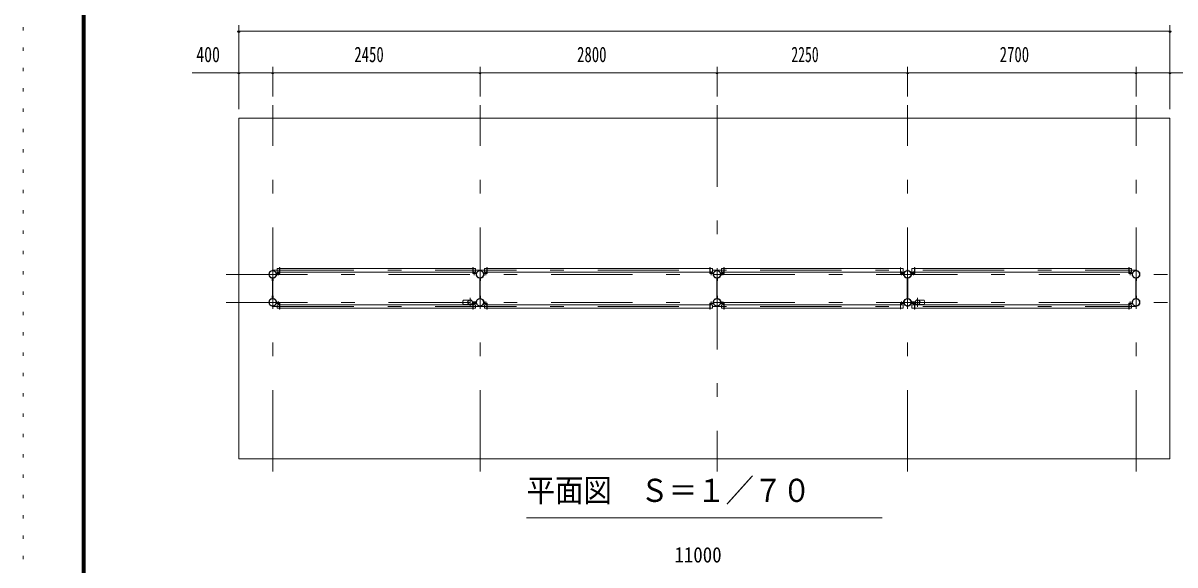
# Model space of a CAD drawing. Units: millimetres, scale not verified, with parts at other scales. Extents: x -31545 to 31552, y -14700 to 14700.
# Drawn here: x -10028 to 3581, y -5647 to 748 of the extents above; entities that cross this region are included whole.
import ezdxf
from ezdxf.enums import TextEntityAlignment as Align

# ---------------------------------------------------------------- set-up
doc = ezdxf.new("R2010")
doc.units = ezdxf.units.MM
doc.header["$LTSCALE"] = 80
doc.linetypes.add('USER3', pattern=[24, 12, -5, 2, -5])
doc.linetypes.add('USER4', pattern=[3, 0.5, -2.5])
for name, color, linetype, lineweight in [('0-2_1-07BOLD', 7, 'Continuous', 18), ('0-3_1-27CENTER', 3, 'USER3', 18), ('0-5_1-57DIM', 3, 'Continuous', 18), ('0-C_F-F1PAPER', 5, 'Continuous', 18), ('0-D_F-E_J_ADD', 5, 'USER4', 18)]:
    doc.layers.add(name, color=color, linetype=linetype, lineweight=lineweight)
doc.styles.add('ＭＳ ゴシック', font='')
doc.styles.get('ＭＳ ゴシック').set_extended_font_data('MS Gothic')

msp = doc.modelspace()

# ---------------------------------------------------------------- linework, layer by layer
at = {"layer": '0-2_1-07BOLD'}
for p, q in [((-7478.18, -4392.46), (-7478.18, -372.46)), ((3521.82, -372.46), (-7478.18, -372.46)), ((3521.82, -4392.46), (3521.82, -372.46)), ((-6996.83, -2146.96), (-7025.68, -2146.96)), ((-7025.68, -2189.66), (-7025.68, -2146.96)), ((-6996.83, -2202.26), (-6996.83, -2136.46)), ((-6993.63, -2136.46), (-6996.83, -2136.46)), ((-6993.63, -2202.26), (-6993.63, -2136.46)), ((-6993.63, -2146.96), (-4712.73, -2146.96)), ((-4709.54, -2146.96), (-4680.68, -2146.96)), ((-4709.53, -2202.26), (-4709.53, -2136.46)), ((-4575.69, -2189.66), (-4575.69, -2146.96)), ((-4546.84, -2146.96), (-4575.69, -2146.96)), ((-4546.84, -2202.26), (-4546.84, -2136.46)), ((-4543.63, -2136.46), (-4546.84, -2136.46)), ((-4543.63, -2202.26), (-4543.63, -2136.46)), ((-4543.63, -2146.96), (-1912.73, -2146.96)), ((-1909.53, -2202.26), (-1909.53, -2136.46)), ((-1909.53, -2146.96), (-1880.68, -2146.96)), ((-1880.68, -2189.66), (-1880.68, -2146.96)), ((-1775.68, -2189.66), (-1775.68, -2146.96)), ((-1746.83, -2146.96), (-1775.68, -2146.96)), ((-1746.83, -2202.26), (-1746.83, -2136.46)), ((-1743.63, -2136.46), (-1746.83, -2136.46)), ((-1743.63, -2202.26), (-1743.63, -2136.46)), ((337.27, -2146.96), (-1743.63, -2146.96)), ((337.27, -2136.46), (340.47, -2136.46)), ((337.27, -2202.26), (337.27, -2136.46)), ((340.47, -2202.26), (340.47, -2136.46)), ((340.47, -2146.96), (369.33, -2146.96)), ((369.33, -2189.66), (369.33, -2146.96)), ((474.32, -2189.66), (474.32, -2146.96)), ((503.17, -2146.96), (474.32, -2146.96)), ((503.17, -2202.26), (503.17, -2136.46)), ((506.37, -2136.46), (503.17, -2136.46)), ((506.37, -2202.26), (506.37, -2136.46)), ((3037.27, -2146.96), (506.37, -2146.96)), ((3040.47, -2202.26), (3040.47, -2136.46)), ((3040.47, -2146.96), (3069.32, -2146.96)), ((3069.32, -2189.66), (3069.32, -2146.96)), ((-7082.78, -2292.46), (-7082.78, -2263.38)), ((-7082.78, -2292.46), (-7081.18, -2292.46)), ((-7081.18, -2261.91), (-7081.18, -2503.01)), ((-7075.18, -2503.01), (-7075.18, -2261.91)), ((-7075.18, -2292.46), (-7073.58, -2292.46)), ((-7073.58, -2292.46), (-7073.58, -2263.38)), ((-7033.63, -2209.46), (-7033.63, -2229.46)), ((-7028.43, -2204.26), (-6998.83, -2204.26)), ((-6998.83, -2207.46), (-7028.43, -2207.46)), ((-6996.83, -2189.66), (-7025.68, -2189.66)), ((-6993.63, -2189.66), (-4712.73, -2189.66)), ((-4677.94, -2204.26), (-4707.53, -2204.26)), ((-4707.53, -2207.46), (-4677.94, -2207.46)), ((-4672.73, -2209.46), (-4672.73, -2229.46)), ((-4632.78, -2292.46), (-4632.78, -2263.38)), ((-4632.78, -2292.46), (-4631.18, -2292.46)), ((-4631.18, -2261.91), (-4631.18, -2503.01)), ((-4625.18, -2503.01), (-4625.18, -2261.91)), ((-4583.63, -2209.46), (-4583.63, -2229.46)), ((-4580.43, -2229.46), (-4583.63, -2229.46)), ((-4580.43, -2209.46), (-4580.43, -2229.46)), ((-4578.43, -2204.26), (-4548.83, -2204.26)), ((-4548.83, -2207.46), (-4578.43, -2207.46)), ((-4546.84, -2189.66), (-4575.69, -2189.66)), ((-4543.63, -2189.66), (-1912.73, -2189.66)), ((-1909.53, -2189.66), (-1880.68, -2189.66)), ((-1877.93, -2204.26), (-1907.53, -2204.26)), ((-1907.53, -2207.46), (-1877.93, -2207.46)), ((-1872.73, -2209.46), (-1872.73, -2229.46)), ((-1832.78, -2292.46), (-1832.78, -2263.38)), ((-1832.78, -2292.46), (-1831.18, -2292.46)), ((-1831.18, -2261.91), (-1831.18, -2503.01)), ((-1825.18, -2503.01), (-1825.18, -2261.91)), ((-1783.63, -2209.46), (-1783.63, -2229.46)), ((-1780.43, -2229.46), (-1783.63, -2229.46)), ((-1780.43, -2209.46), (-1780.43, -2229.46)), ((-1778.43, -2204.26), (-1748.83, -2204.26)), ((-1748.83, -2207.46), (-1778.43, -2207.46)), ((-1746.83, -2189.66), (-1775.68, -2189.66)), ((337.27, -2189.66), (-1743.63, -2189.66)), ((340.47, -2189.66), (369.33, -2189.66)), ((372.07, -2204.26), (342.47, -2204.26)), ((342.47, -2207.46), (372.07, -2207.46)), ((377.27, -2209.46), (377.27, -2229.46)), ((417.21, -2292.46), (417.21, -2263.38)), ((418.82, -2292.46), (417.21, -2292.46)), ((418.82, -2503.01), (418.82, -2261.91)), ((424.82, -2261.91), (424.82, -2503.01)), ((426.42, -2292.46), (424.82, -2292.46)), ((426.42, -2292.46), (426.42, -2263.38)), ((466.37, -2209.46), (466.37, -2229.46)), ((471.57, -2204.26), (501.17, -2204.26)), ((501.17, -2207.46), (471.57, -2207.46)), ((503.17, -2189.66), (474.32, -2189.66)), ((3037.27, -2189.66), (506.37, -2189.66)), ((3040.47, -2189.66), (3069.32, -2189.66)), ((3072.07, -2204.26), (3042.47, -2204.26)), ((3042.47, -2207.46), (3072.07, -2207.46)), ((3077.27, -2209.46), (3077.27, -2229.46)), ((3117.21, -2292.46), (3117.21, -2263.38)), ((3118.82, -2292.46), (3117.21, -2292.46)), ((3118.82, -2503.01), (3118.82, -2261.91)), ((3124.82, -2261.91), (3124.82, -2503.01)), ((3126.42, -2292.46), (3124.82, -2292.46)), ((3126.42, -2292.46), (3126.42, -2263.38)), ((-7082.78, -2472.46), (-7082.78, -2501.54)), ((-7082.78, -2472.46), (-7081.18, -2472.46)), ((-7030.44, -2535.46), (-7033.63, -2535.46)), ((-7033.63, -2555.46), (-7033.63, -2535.46)), ((-7030.44, -2555.46), (-7030.44, -2535.46)), ((-6998.83, -2557.46), (-7028.43, -2557.46)), ((-7028.43, -2560.66), (-6998.83, -2560.66)), ((-6996.83, -2575.26), (-7025.68, -2575.26)), ((-7025.68, -2575.26), (-7025.68, -2617.96)), ((-6996.83, -2562.66), (-6996.83, -2628.46)), ((-6993.63, -2562.66), (-6993.63, -2628.46)), ((-6993.63, -2575.26), (-4712.73, -2575.26)), ((-4755.7, -2519.96), (-4823.28, -2519.96)), ((-4755.7, -2574.96), (-4823.28, -2574.96)), ((-4718.84, -2544.45), (-4672.63, -2544.45)), ((-4718.84, -2550.45), (-4672.63, -2550.45)), ((-4717.45, -2542.85), (-4674.1, -2542.85)), ((-4717.45, -2552.06), (-4674.1, -2552.06)), ((-4712.73, -2562.66), (-4712.73, -2628.46)), ((-4709.53, -2562.66), (-4709.53, -2628.46)), ((-4707.53, -2557.46), (-4677.94, -2557.46)), ((-4677.94, -2560.66), (-4707.53, -2560.66)), ((-4675.93, -2535.46), (-4672.73, -2535.46)), ((-4675.93, -2555.46), (-4675.93, -2535.46)), ((-4672.73, -2555.46), (-4672.73, -2535.46)), ((-4632.78, -2472.46), (-4631.18, -2472.46)), ((-4632.78, -2472.46), (-4632.78, -2501.54)), ((-4625.18, -2472.46), (-4623.58, -2472.46)), ((-4623.58, -2472.46), (-4623.58, -2501.54)), ((-4583.63, -2555.46), (-4583.63, -2535.46)), ((-4548.83, -2557.46), (-4578.43, -2557.46)), ((-4578.43, -2560.66), (-4548.83, -2560.66)), ((-4546.84, -2562.66), (-4546.84, -2628.46)), ((-4543.63, -2562.66), (-4543.63, -2628.46)), ((-4543.63, -2575.26), (-1912.73, -2575.26)), ((-1912.73, -2562.66), (-1912.73, -2628.46)), ((-1909.53, -2562.66), (-1909.53, -2628.46)), ((-1909.53, -2575.26), (-1880.68, -2575.26)), ((-1907.53, -2557.46), (-1877.93, -2557.46)), ((-1877.93, -2560.66), (-1907.53, -2560.66)), ((-1880.68, -2575.26), (-1880.68, -2617.96)), ((-1875.93, -2535.46), (-1872.73, -2535.46)), ((-1875.93, -2555.46), (-1875.93, -2535.46)), ((-1872.73, -2555.46), (-1872.73, -2535.46)), ((-1832.78, -2472.46), (-1831.18, -2472.46)), ((-1832.78, -2472.46), (-1832.78, -2501.54)), ((-1825.18, -2472.46), (-1823.57, -2472.46)), ((-1823.57, -2472.46), (-1823.57, -2501.54)), ((-1783.63, -2555.46), (-1783.63, -2535.46)), ((-1748.83, -2557.46), (-1778.43, -2557.46)), ((-1778.43, -2560.66), (-1748.83, -2560.66)), ((-1746.83, -2562.66), (-1746.83, -2628.46)), ((337.27, -2575.26), (-1743.63, -2575.26)), ((340.47, -2562.66), (340.47, -2628.46)), ((340.47, -2575.26), (369.33, -2575.26)), ((342.47, -2557.46), (372.07, -2557.46)), ((372.07, -2560.66), (342.47, -2560.66)), ((369.33, -2575.26), (369.33, -2617.96)), ((377.27, -2555.46), (377.27, -2535.46)), ((426.42, -2472.46), (424.82, -2472.46)), ((426.42, -2472.46), (426.42, -2501.54)), ((512.48, -2544.45), (466.27, -2544.45)), ((512.48, -2550.45), (466.27, -2550.45)), ((466.37, -2555.46), (466.37, -2535.46)), ((469.57, -2535.46), (466.37, -2535.46)), ((511.09, -2542.85), (467.74, -2542.85)), ((511.09, -2552.06), (467.74, -2552.06)), ((469.57, -2555.46), (469.57, -2535.46)), ((501.17, -2557.46), (471.57, -2557.46)), ((471.57, -2560.66), (501.17, -2560.66)), ((474.32, -2575.26), (474.32, -2617.96)), ((503.17, -2575.26), (474.32, -2575.26)), ((503.17, -2562.66), (503.17, -2628.46)), ((506.37, -2562.66), (506.37, -2628.46)), ((3037.27, -2575.26), (506.37, -2575.26)), ((549.34, -2519.96), (616.92, -2519.96)), ((549.34, -2574.96), (616.92, -2574.96)), ((3037.27, -2562.66), (3037.27, -2628.46)), ((3040.47, -2562.66), (3040.47, -2628.46)), ((3040.47, -2575.26), (3069.32, -2575.26)), ((3042.47, -2557.46), (3072.07, -2557.46)), ((3072.07, -2560.66), (3042.47, -2560.66)), ((3069.32, -2575.26), (3069.32, -2617.96)), ((3074.07, -2535.46), (3077.27, -2535.46)), ((3074.07, -2555.46), (3074.07, -2535.46)), ((3077.27, -2555.46), (3077.27, -2535.46)), ((3126.42, -2472.46), (3124.82, -2472.46)), ((3126.42, -2472.46), (3126.42, -2501.54)), ((-6996.83, -2617.96), (-7025.68, -2617.96)), ((-6993.63, -2628.46), (-6996.83, -2628.46)), ((-6993.63, -2617.96), (-4712.73, -2617.96)), ((-4712.73, -2628.46), (-4709.53, -2628.46)), ((-4709.54, -2617.96), (-4680.68, -2617.96)), ((-4546.84, -2617.96), (-4575.69, -2617.96)), ((-4543.63, -2628.46), (-4546.84, -2628.46)), ((-4543.63, -2617.96), (-1912.73, -2617.96)), ((-1912.73, -2628.46), (-1909.53, -2628.46)), ((-1909.53, -2617.96), (-1880.68, -2617.96)), ((-1746.83, -2617.96), (-1775.68, -2617.96)), ((337.27, -2617.96), (-1743.63, -2617.96)), ((340.47, -2617.96), (369.33, -2617.96)), ((503.17, -2617.96), (474.32, -2617.96)), ((506.37, -2628.46), (503.17, -2628.46)), ((3037.27, -2617.96), (506.37, -2617.96)), ((3037.27, -2628.46), (3040.47, -2628.46)), ((3040.47, -2617.96), (3069.32, -2617.96)), ((3521.82, -4392.46), (-7478.18, -4392.46))]:
    msp.add_line(p, q, dxfattribs=at)
for points in [[(-4712.73, -2202.26), (-4712.73, -2136.46), (-4709.53, -2136.46)], [(-4709.54, -2189.66), (-4680.68, -2189.66), (-4680.68, -2146.96)], [(-1912.73, -2202.26), (-1912.73, -2136.46), (-1909.53, -2136.46)], [(3037.27, -2202.26), (3037.27, -2136.46), (3040.47, -2136.46)], [(-7030.44, -2209.46), (-7030.44, -2229.46), (-7033.63, -2229.46)], [(-4675.93, -2209.46), (-4675.93, -2229.46), (-4672.73, -2229.46)], [(-4625.18, -2292.46), (-4623.58, -2292.46), (-4623.58, -2263.38)], [(-1875.93, -2209.46), (-1875.93, -2229.46), (-1872.73, -2229.46)], [(-1825.18, -2292.46), (-1823.57, -2292.46), (-1823.57, -2263.38)], [(374.07, -2209.46), (374.07, -2229.46), (377.27, -2229.46)], [(469.57, -2209.46), (469.57, -2229.46), (466.37, -2229.46)], [(3074.07, -2209.46), (3074.07, -2229.46), (3077.27, -2229.46)], [(-7075.18, -2472.46), (-7073.58, -2472.46), (-7073.58, -2501.54)], [(-4709.54, -2575.26), (-4680.68, -2575.26), (-4680.68, -2617.96)], [(-4580.43, -2555.46), (-4580.43, -2535.46), (-4583.63, -2535.46)], [(-4546.84, -2575.26), (-4575.69, -2575.26), (-4575.69, -2617.96)], [(-1780.43, -2555.46), (-1780.43, -2535.46), (-1783.63, -2535.46)], [(-1746.83, -2575.26), (-1775.68, -2575.26), (-1775.68, -2617.96)], [(-1743.63, -2562.66), (-1743.63, -2628.46), (-1746.83, -2628.46)], [(337.27, -2562.66), (337.27, -2628.46), (340.47, -2628.46)], [(374.07, -2555.46), (374.07, -2535.46), (377.27, -2535.46)], [(418.82, -2472.46), (417.22, -2472.46), (417.22, -2501.54)], [(3118.82, -2472.46), (3117.21, -2472.46), (3117.21, -2501.54)]]:
    msp.add_lwpolyline(points, dxfattribs=at)
for centre, radius in [((-7078.18, -2217.46), 44.55), ((-7078.18, -2217.46), 40.35), ((-7078.18, -2169.06), 2.25), ((-4628.18, -2217.46), 44.55), ((-4628.18, -2217.46), 40.35), ((-4628.18, -2169.06), 2.25), ((-1828.18, -2217.46), 44.55), ((-1828.18, -2217.46), 40.35), ((-1828.18, -2169.06), 3.85), ((-1828.18, -2169.06), 2.25), ((421.82, -2217.46), 44.55), ((421.82, -2217.46), 40.35), ((421.82, -2169.06), 2.25), ((3121.82, -2217.46), 44.55), ((3121.82, -2217.46), 40.35), ((3121.82, -2169.06), 2.25), ((-7078.18, -2547.46), 44.55), ((-7078.18, -2547.46), 40.35), ((-4777.53, -2547.46), 2.25), ((-4746.18, -2547.46), 27.5), ((-4628.18, -2547.46), 46.15), ((-4628.18, -2547.46), 44.55), ((-4628.18, -2547.46), 40.35), ((-4579.78, -2547.46), 2.25), ((-1828.18, -2547.46), 44.55), ((-1828.18, -2547.46), 40.35), ((373.42, -2547.46), 2.25), ((421.82, -2547.46), 46.15), ((421.82, -2547.46), 44.55), ((421.82, -2547.46), 40.35), ((539.82, -2547.46), 27.5), ((571.17, -2547.46), 2.25), ((3121.82, -2547.46), 44.55), ((3121.82, -2547.46), 40.35), ((-7078.18, -2595.86), 2.25), ((-4628.18, -2595.86), 2.25), ((-1828.18, -2595.86), 3.85), ((-1828.18, -2595.86), 2.25), ((421.82, -2595.86), 2.25), ((3121.82, -2595.86), 2.25)]:
    msp.add_circle(centre, radius, dxfattribs=at)
for centre, radius, start, end in [((-7078.18, -2217.46), 46.15, 93.78961, 264.28209), ((-7078.18, -2169.06), 3.85, 322.09525, 270.00276), ((-7078.18, -2217.46), 46.15, 275.72758, 90.00154), ((-4628.18, -2217.46), 46.15, 93.78961, 264.28209), ((-4628.18, -2169.06), 3.85, 322.09525, 270.00276), ((-4628.18, -2217.46), 46.15, 275.72758, 90.00154), ((-1828.18, -2217.46), 46.15, 275.71791, 264.28209), ((421.82, -2217.46), 46.15, 89.99846, 264.27242), ((421.82, -2169.06), 3.85, 269.99724, 217.90475), ((421.82, -2217.46), 46.15, 275.71791, 86.21039), ((3121.82, -2217.46), 46.15, 89.99846, 264.27242), ((3121.82, -2169.06), 3.85, 269.99724, 217.90475), ((3121.82, -2217.46), 46.15, 275.71791, 86.21039), ((-7028.43, -2209.46), 5.2, 90, 180), ((-7028.43, -2209.46), 2, 90, 180), ((-6998.83, -2202.26), 2, 270, 0), ((-6998.83, -2202.26), 5.2, 270, 0), ((-4707.53, -2202.26), 5.2, 180, 270), ((-4707.53, -2202.26), 2, 180, 270), ((-4677.94, -2209.46), 5.2, 0, 90), ((-4677.94, -2209.46), 2, 0, 90), ((-4578.43, -2209.46), 5.2, 90, 180), ((-4578.43, -2209.46), 2, 90, 180), ((-4548.83, -2202.26), 2, 270, 0), ((-4548.83, -2202.26), 5.2, 270, 0), ((-1907.53, -2202.26), 5.2, 180, 270), ((-1907.53, -2202.26), 2, 180, 270), ((-1877.93, -2209.46), 5.2, 0, 90), ((-1877.93, -2209.46), 2, 0, 90), ((-1778.43, -2209.46), 5.2, 90, 180), ((-1778.43, -2209.46), 2, 90, 180), ((-1748.83, -2202.26), 2, 270, 0), ((-1748.83, -2202.26), 5.2, 270, 0), ((342.47, -2202.26), 5.2, 180, 270), ((342.47, -2202.26), 2, 180, 270), ((372.07, -2209.46), 5.2, 0, 90), ((372.07, -2209.46), 2, 0, 90), ((471.57, -2209.46), 5.2, 90, 180), ((471.57, -2209.46), 2, 90, 180), ((501.17, -2202.26), 2, 270, 0), ((501.17, -2202.26), 5.2, 270, 0), ((3042.47, -2202.26), 5.2, 180, 270), ((3042.47, -2202.26), 2, 180, 270), ((3072.07, -2209.46), 5.2, 0, 90), ((3072.07, -2209.46), 2, 0, 90), ((-7078.18, -2547.46), 46.15, 95.71837, 266.21085), ((-7078.18, -2547.46), 46.15, 269.99892, 84.27287), ((-7028.43, -2555.46), 5.2, 180, 270), ((-7028.43, -2555.46), 2, 180, 270), ((-6998.83, -2562.66), 5.2, 0, 90), ((-6998.83, -2562.66), 2, 0, 90), ((-4787.78, -2547.46), 44.9, 142.23546, 217.76454), ((-4777.53, -2547.46), 3.85, 51.34222, 0), ((-4746.18, -2547.46), 29.1, 9.09488, 180), ((-4746.18, -2547.46), 29.1, 185.93016, 252.80957), ((-4728.78, -2547.46), 44.9, 142.23546, 160.41136), ((-4728.78, -2547.46), 44.9, 199.58864, 217.76454), ((-4746.18, -2547.46), 29.1, 287.19043, 350.90512), ((-4707.53, -2562.66), 5.2, 90, 180), ((-4707.53, -2562.66), 2, 90, 180), ((-4677.94, -2555.46), 2, 270, 0), ((-4677.94, -2555.46), 5.2, 270, 0), ((-4579.78, -2547.46), 3.85, 180, 127.90752), ((-4578.43, -2555.46), 5.2, 180, 270), ((-4578.43, -2555.46), 2, 180, 270), ((-4548.83, -2562.66), 5.2, 0, 90), ((-4548.83, -2562.66), 2, 0, 90), ((-1907.53, -2562.66), 5.2, 90, 180), ((-1907.53, -2562.66), 2, 90, 180), ((-1877.93, -2555.46), 2, 270, 0), ((-1877.93, -2555.46), 5.2, 270, 0), ((-1828.18, -2547.46), 46.15, 95.71837, 84.28163), ((-1778.43, -2555.46), 5.2, 180, 270), ((-1778.43, -2555.46), 2, 180, 270), ((-1748.83, -2562.66), 5.2, 0, 90), ((-1748.83, -2562.66), 2, 0, 90), ((342.47, -2562.66), 5.2, 90, 180), ((342.47, -2562.66), 2, 90, 180), ((373.42, -2547.46), 3.85, 52.09248, 0), ((372.07, -2555.46), 2, 270, 0), ((372.07, -2555.46), 5.2, 270, 0), ((471.57, -2555.46), 5.2, 180, 270), ((471.57, -2555.46), 2, 180, 270), ((501.17, -2562.66), 5.2, 0, 90), ((501.17, -2562.66), 2, 0, 90), ((539.82, -2547.46), 29.1, 0, 170.90512), ((539.82, -2547.46), 29.1, 189.09488, 252.80957), ((539.82, -2547.46), 29.1, 287.19043, 354.06984), ((522.42, -2547.46), 44.9, 19.58864, 37.76454), ((522.42, -2547.46), 44.9, 322.23546, 340.41136), ((571.17, -2547.46), 3.85, 180, 128.65778), ((581.42, -2547.46), 44.9, 322.23546, 37.76454), ((3042.47, -2562.66), 5.2, 90, 180), ((3042.47, -2562.66), 2, 90, 180), ((3072.07, -2555.46), 2, 270, 0), ((3072.07, -2555.46), 5.2, 270, 0), ((3121.82, -2547.46), 46.15, 95.72713, 270.00108), ((3121.82, -2547.46), 46.15, 273.78915, 84.28163), ((-7078.18, -2595.86), 3.85, 90, 37.90752), ((-4628.18, -2595.86), 3.85, 90, 37.90752), ((421.82, -2595.86), 3.85, 142.09248, 90), ((3121.82, -2595.86), 3.85, 142.09248, 90)]:
    msp.add_arc(centre, radius, start, end, dxfattribs=at)
at = {"layer": '0-3_1-27CENTER'}
for p, q in [((-7078.18, -4542.46), (-7078.18, -222.46)), ((-4628.18, -4542.46), (-4628.18, -222.46)), ((-1828.18, -222.46), (-1828.18, -4542.46)), ((421.82, -4542.46), (421.82, -222.46)), ((3121.82, -4542.46), (3121.82, -222.46)), ((-7078.18, -2168.31), (3121.82, -2168.31)), ((-7628.18, -2217.46), (3671.82, -2217.46)), ((-7008.63, -2226.46), (-7008.63, -2184.66)), ((-4697.74, -2226.46), (-4697.74, -2184.66)), ((-4558.63, -2226.46), (-4558.63, -2184.66)), ((-1897.73, -2226.46), (-1897.73, -2184.66)), ((-1758.63, -2226.46), (-1758.63, -2184.66)), ((352.27, -2226.46), (352.27, -2184.66)), ((491.37, -2226.46), (491.37, -2184.66)), ((3052.27, -2226.46), (3052.27, -2184.66)), ((-7628.18, -2547.46), (3671.82, -2547.46)), ((-7008.63, -2538.46), (-7008.63, -2580.26)), ((-4746.18, -2492.46), (-4746.18, -2602.46)), ((-4697.74, -2538.46), (-4697.74, -2580.26)), ((-4695.71, -2558.22), (-4695.71, -2536.69)), ((-4558.63, -2538.46), (-4558.63, -2580.26)), ((-1897.73, -2538.46), (-1897.73, -2580.26)), ((-1758.63, -2538.46), (-1758.63, -2580.26)), ((352.27, -2538.46), (352.27, -2580.26)), ((489.35, -2558.22), (489.35, -2536.69)), ((491.37, -2538.46), (491.37, -2580.26)), ((539.82, -2492.46), (539.82, -2602.46)), ((3052.27, -2538.46), (3052.27, -2580.26)), ((-7078.18, -2596.61), (3121.82, -2596.61))]:
    msp.add_line(p, q, dxfattribs=at)
at = {"layer": '0-5_1-57DIM'}
for p, q in [((-7478.18, -267.46), (-7478.18, 722.54)), ((3521.82, -267.46), (3521.82, 722.54)), ((-7464.18, 652.54), (-7492.18, 652.54)), ((-7478.18, 652.54), (3521.82, 652.54)), ((3535.82, 652.54), (3507.82, 652.54)), ((-8027.68, 162.54), (4071.32, 162.54)), ((-7464.18, 162.54), (-7492.18, 162.54)), ((-7064.18, 162.54), (-7092.18, 162.54)), ((-7078.18, -117.46), (-7078.18, 232.54)), ((-4614.18, 162.54), (-4642.18, 162.54)), ((-4628.18, -117.46), (-4628.18, 232.54)), ((-1814.18, 162.54), (-1842.18, 162.54)), ((-1828.18, -117.46), (-1828.18, 232.54)), ((435.82, 162.54), (407.82, 162.54)), ((421.82, -117.46), (421.82, 232.54)), ((3135.82, 162.54), (3107.82, 162.54)), ((3121.82, -117.46), (3121.82, 232.54)), ((3535.82, 162.54), (3507.82, 162.54)), ((121.81, -5092.46), (-4078.18, -5092.46))]:
    msp.add_line(p, q, dxfattribs=at)
for centre in [(-7478.18, 652.54), (3521.82, 652.54), (-7478.18, 162.54), (-7078.18, 162.54), (-4628.18, 162.54), (-1828.18, 162.54), (421.82, 162.54), (3121.82, 162.54), (3521.82, 162.54)]:
    msp.add_arc(centre, 14, 180, 0, dxfattribs=at)
at = {"layer": '0-C_F-F1PAPER'}
for p, q in [((-9327.64, 14140), (-9327.64, -14000)), ((-9324.14, 14136.5), (-9324.14, -13996.5)), ((-9320.64, 14133), (-9320.64, -13993)), ((-9317.14, 14129.5), (-9317.14, -13989.5)), ((-9313.64, 14126), (-9313.64, -13986)), ((-9310.14, 14122.5), (-9310.14, -13982.5)), ((-9306.64, 14119), (-9306.64, -13979)), ((-9303.14, 14115.5), (-9303.14, -13975.5)), ((-9299.64, 14112), (-9299.64, -13972)), ((-9296.14, 14108.5), (-9296.14, -13968.5)), ((-9292.64, 14105), (-9292.64, -13965))]:
    msp.add_line(p, q, dxfattribs=at)
at = {"layer": '0-D_F-E_J_ADD'}
msp.add_lwpolyline([(-10027.64, -14700), (-10027.64, 14700), (31552.36, 14700)], dxfattribs=at)

# ---------------------------------------------------------------- texts
at = {"layer": '0-5_1-57DIM', "color": 7, "style": 'ＭＳ ゴシック'}
for s, height, width, p in [('400', 182.3, 0.75, (-7980.61, 232.54)), ('2450', 182.3, 0.7, (-6113.6, 232.54)), ('2800', 182.3, 0.7, (-3481.96, 232.54)), ('2250', 182.3, 0.65, (-950.54, 232.54)), ('2700', 182.3, 0.7, (1510.58, 232.54)), ('平面図\u3000Ｓ＝１／７０', 273.5, 0.9, (-4078.19, -4985.15)), ('11000', 182.3, 0.9, (-2332.45, -5672.46))]:
    msp.add_text(s, height=height, dxfattribs=dict(at, width=width)).set_placement(p, align=Align.BOTTOM_LEFT)

doc.saveas('drawing.dxf')
